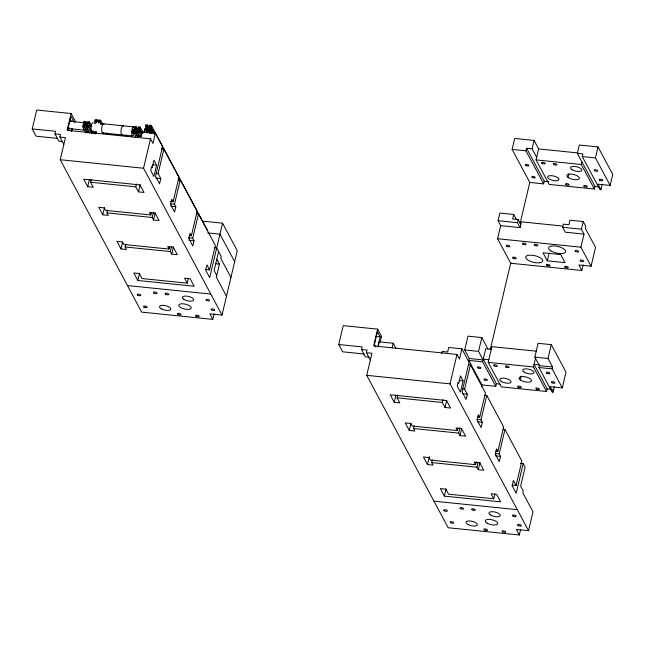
<?xml version="1.0" encoding="UTF-8"?>
<svg xmlns="http://www.w3.org/2000/svg" width="645" height="645" viewBox="0 0 645 645"><rect width="100%" height="100%" fill="white"/><g stroke="black" fill="none" stroke-linecap="round" stroke-linejoin="round"><path stroke-width="0.97" d="M57.534 138.385L36.144 136.2L32.25 128.919L36.717 110.021L71.135 113.528L75.03 120.809L74.586 122.695M62.557 141.577L58.864 141.199L54.97 133.91L55.591 131.298L32.25 128.919M63.782 144.383L59.888 137.095L60.509 134.474L54.97 133.91M214.124 313.712L212.786 319.372L141.65 312.124L60.219 159.718L65.435 137.659L59.888 137.095M71.135 113.528L67.169 130.33L150.495 138.812L152.962 143.424L155.372 133.225L142.19 131.878L141.126 136.385L135.587 135.821L135.136 137.724M68.523 130.677L69.217 127.774M71.273 131.274L71.918 128.54M71.748 130.879L72.192 129.024M85.954 132.773L82.657 126.589L83.076 124.816L83.576 125.485L84.93 124.549L85.124 123.751L84.253 122.59L83.471 123.13L84.89 125.783M83.471 123.13L83.89 121.357L85.777 121.542L86.72 123.308L88.051 122.397L87.551 121.728L89.429 121.921L91.792 126.331M87.914 126.517L86.97 124.751L88.518 123.026L90.429 126.347M91.501 133.338L88.196 127.154L88.615 125.38L87.833 125.92L86.97 124.751M89.01 123.695L89.429 121.921M95.629 123.219L94.686 121.453L95.105 119.68L96.992 119.865L98.403 122.518M96.145 122.873L96.339 122.082L95.468 120.913L94.686 121.453M94.839 133.563L95.291 131.661M95.5 133.854L95.952 131.951M95.678 133.644L96.129 131.741M98.177 123.074L99.733 121.349L101.168 123.784M100.225 122.018L100.644 120.244L98.766 120.051L101.128 124.469M91.259 179.399L90.59 182.253L93.267 187.268L87.728 186.703L89.437 179.463M107.594 210.165L106.957 212.882L108.296 215.39L102.757 214.825L104.466 207.585M135.773 136.176L133.41 131.757L133.838 129.984L134.329 130.653L135.692 129.718L135.877 128.927L135.015 127.758L134.233 128.299L135.644 130.951M134.233 128.299L134.652 126.525L136.53 126.718L137.474 128.484L138.812 127.565L138.312 126.896L140.191 127.089L143.021 132.386M138.667 131.693L137.724 129.927L139.272 128.194L142.134 133.281M141.311 136.74L138.957 132.322L139.376 130.548L138.594 131.088L137.724 129.927M139.772 128.863L140.191 127.089M143.948 132.935L145.052 128.307L145.544 128.976L146.907 128.041L147.092 127.25L146.23 126.081L145.448 126.622L146.391 128.395M145.448 126.622L145.867 124.848L147.745 125.041L149.164 127.694M146.06 132.177L146.512 130.274L146.012 129.605L148.213 128.75L149.076 129.919L148.285 130.459L147.834 132.362M146.955 133.015L147.407 131.112L146.02 130.5L146.512 130.274L144.625 130.08M154.768 134.257L150.487 126.517L148.939 128.25L149.809 129.411L150.591 128.871L152.954 133.289M125.84 244.124L125.17 246.971L126.509 249.478L120.97 248.914L122.623 241.931M87.728 186.703L83.705 179.181L140.005 184.913L144.028 192.436L138.481 191.871L135.805 186.857L136.482 184.01M149.495 133.499L150.591 128.871M150.986 127.186L151.406 125.412L149.527 125.219L150.027 125.888L147.826 126.742L146.963 125.581L147.745 125.041M150.172 133.402L150.624 131.499L149.825 131.137M150.495 138.812L143.545 168.208L222.033 315.099L209.843 313.857L212.786 319.372M138.481 191.871L140.199 184.631M156.574 165.225L153.905 176.512L150.704 170.514L151.615 166.668L152.188 167.74L153.945 160.299L156.574 165.225L152.607 164.822M155.372 133.225L162.548 146.657L155.542 176.303L159.557 183.825L160.798 178.584L158.122 173.578L163.886 149.164L161.895 148.963M102.757 214.825L98.733 207.303L104.272 207.867L105.619 210.375L150.833 214.978L151.478 212.269M150.833 214.978L149.495 212.471L155.034 213.035L159.057 220.558L153.51 219.993L152.172 217.486L153.244 212.963M137.845 280.494L133.829 272.98L139.368 273.544L142.045 278.551L187.268 283.163L184.583 278.148L190.13 278.713L194.145 286.235L137.845 280.494L139.554 273.262M153.51 219.993L155.227 212.753M170.159 201.393L173.15 201.7L178.915 177.286L163.886 149.164M173.15 201.7L171.812 199.192L170.57 204.433L174.585 211.947L175.827 206.706L174.489 204.207L180.253 179.794L178.262 179.592M120.97 248.914L116.947 241.391L122.494 241.956L123.832 244.463L169.046 249.067L169.498 247.172M169.046 249.067L167.708 246.567L173.255 247.132L177.27 254.646L171.731 254.082L170.385 251.574L171.514 246.833M171.731 254.082L173.441 246.85M189.372 235.586L191.363 235.788L197.136 211.375L180.253 179.794M191.363 235.788L190.025 233.28L188.783 238.521L192.799 246.027L194.032 240.795L192.702 238.295L198.475 213.882L196.475 213.68M187.268 283.163L188.388 278.414M203.385 223.13L203.828 221.267L222.549 223.178L237.255 250.703L222.033 315.099M205.594 269.473L209.577 269.876L215.349 245.471L198.475 213.882M222.549 223.178L209.681 277.624L205.658 270.102L206.9 264.861L209.577 269.876M218.607 251.566L214.132 270.497L216.76 275.423M216.801 259.209L219.429 264.136L216.333 277.237L226.492 296.24M364.046 353.992L342.656 351.815L338.762 344.527L343.229 325.628L377.656 329.135L381.542 336.424L380.211 342.076M369.069 357.185L365.376 356.806L361.482 349.526L362.103 346.905L338.762 344.527M370.294 359.991L366.408 352.71L367.021 350.09L361.482 349.526M520.636 529.327L519.306 534.979L448.162 527.739L366.731 375.334L371.947 353.275L366.408 352.71M377.656 329.135L373.681 345.938L457.007 354.428L459.474 359.039L461.885 348.832L448.702 347.494L447.638 352.001L442.099 351.436L441.648 353.331M377.785 346.889L380.155 336.843L377.422 331.732L374.406 344.511L375.769 347.066M378.26 346.486L379.357 341.85L393.208 343.261L395.941 348.373M392.144 347.768L393.208 343.261M397.772 395.014L397.102 397.86L399.779 402.875L394.24 402.311L395.949 395.071M414.114 425.781L413.469 428.49L414.808 430.997L409.269 430.433L410.978 423.201M432.36 459.732L431.682 462.586L433.021 465.093L427.482 464.529L429.336 456.668M394.24 402.311L390.225 394.788L446.525 400.529L450.541 408.043L445.002 407.479L442.317 402.472L442.994 399.618M457.007 354.428L450.057 383.823L528.545 530.706L516.355 529.464L519.306 534.979M445.002 407.479L446.711 400.247M481.468 386.863L481.928 384.912L468.826 360.394L469.27 358.499L464.722 349.985L467.988 336.158L481.823 337.569L487.862 348.872M520.08 223.517L529.787 182.454L512.13 149.414L514.726 138.441L534.1 140.417L538.656 148.93L536.059 159.904L549.161 184.422L594.384 189.033L594.996 186.413L577.348 153.373L579.323 145.02L598.044 146.931L612.75 174.448L610.154 185.421L597.963 184.18L600.914 189.695L599.923 189.598L582.266 156.558L582.887 153.937L577.348 153.373M583.161 264.829L581.822 270.489L510.687 263.241L497.585 238.723L500.689 225.621L498.061 220.695L499.867 213.052L513.702 214.463L516.339 219.389M463.086 380.84L460.425 392.128L457.216 386.129L458.127 382.275L458.7 383.348L460.457 375.914L463.086 380.84L459.119 380.437M461.885 348.832L469.068 362.272L462.054 391.918L466.077 399.44L467.311 394.2L464.634 389.185L470.407 364.772L468.407 364.57M409.269 430.433L405.245 422.918L410.792 423.483L412.131 425.99L457.345 430.594L457.99 427.877M457.345 430.594L456.007 428.087L461.554 428.651L465.569 436.173L460.03 435.609L458.684 433.101L459.974 427.667M444.357 496.11L440.341 488.588L445.88 489.152L448.557 494.167L493.78 498.77L491.103 493.756L496.642 494.32L500.657 501.842L444.357 496.11L446.066 488.87M481.928 384.912L495.763 386.323L482.662 361.797L483.105 359.91L478.55 351.396L481.823 337.569M529.787 182.454L543.622 183.857L525.965 150.817L526.586 148.205L532.125 148.769L536.68 157.283M460.03 435.609L461.739 428.369M513.702 214.463L512.638 218.969L518.177 219.534L520.813 224.46M532.125 148.769L534.1 140.417M495.763 386.323L496.376 383.702L483.274 359.184L485.75 348.703L491.297 349.267M500.689 225.621L520.072 227.596L517.435 222.67L518.177 219.534M490.265 349.646L510.832 262.628M539.583 364.917L534.036 364.352L547.137 388.87L546.525 391.491L501.302 386.887L488.2 362.361L491.917 346.655L536.148 351.154M520.072 227.596L521.434 221.84L562.101 225.984M477.671 417.105L479.662 417.307L485.435 392.902L470.407 364.772M479.662 417.307L478.324 414.8L477.082 420.04L481.097 427.554L482.339 422.322L481.001 419.814L486.773 395.409L484.774 395.2M427.482 464.529L423.467 457.007L429.006 457.571L430.344 460.079L475.567 464.682L476.236 461.836M543.622 183.857L544.243 181.245L526.586 148.205M475.567 464.682L474.228 462.175L479.767 462.739L483.782 470.261L478.243 469.697L476.905 467.19L478.026 462.441M478.243 469.697L479.953 462.457M495.884 451.194L497.875 451.403L503.648 426.99L486.773 395.409M497.875 451.403L496.537 448.896L495.296 454.128L499.311 461.643L500.552 456.402L499.214 453.903L504.987 429.497L502.995 429.296M547.315 260.814L543.025 252.792L560.755 254.598L565.044 262.62L547.315 260.814L549.137 253.074M520.176 379.8L521.047 376.108M568.035 177.343L568.898 173.682M493.78 498.77L494.9 494.022M591.07 266.216L580.911 247.212L584.015 234.111L565.286 232.2L562.658 227.274L563.399 224.138L568.938 224.702L570.003 220.195L583.185 221.541L585.821 226.468L585.37 228.354L595.529 247.358L591.07 266.216L578.879 264.974L581.822 270.489M534.858 357.128L538.124 343.309L551.306 344.648L566.012 372.173L562.295 387.887L550.104 386.645L553.055 392.16L552.064 392.055L538.962 367.537L539.405 365.642L534.858 357.128L548.04 358.475L552.588 366.989L552.144 368.875L562.295 387.887M546.525 391.491L533.415 366.973L535.616 357.685M594.384 189.033L581.274 164.507L581.895 161.887M512.106 485.08L516.089 485.491L521.861 461.078L504.987 429.497M520.378 463.295L523.2 463.586L516.193 493.231L512.178 485.717L513.412 480.477L516.089 485.491M548.04 358.475L551.306 344.648M610.154 185.421L595.448 157.904L598.044 146.931M584.015 234.111L581.379 229.185L583.185 221.541M553.055 392.16L554.337 386.734M600.914 189.695L602.212 184.212M528.545 530.706L533.004 511.856L522.845 492.844L523.28 491.03L520.644 486.104L525.119 467.174L523.2 463.586M68.136 128.137L67.838 128.419A3.701 1.105 -84.2 0 1 67.282 128.242M84.761 129.83L84.463 130.113A3.701 1.105 -84.2 0 1 83.463 127.097M85.93 123.856L84.987 122.082L85.777 121.542M87.341 132.29L84.035 126.114L85.398 125.17L86.236 125.259L87.099 126.42L86.317 126.96L89.615 133.144M96.992 119.865L96.202 120.413L97.064 121.574L99.266 120.72L98.766 120.051M136.692 129.024L135.748 127.259L136.53 126.718M137.627 136.579L134.797 131.282L136.16 130.338L136.998 130.427L137.861 131.596L137.071 132.136L139.433 136.547L136.16 130.338M150.567 132.523L151.051 132.298M538.656 148.93L577.976 152.938M512.13 149.414L525.965 150.817M582.266 156.558L595.448 157.904M536.059 159.904L581.274 164.507M103.394 123.8L133.394 126.855M69.741 120.841L73.643 121.236L70.91 116.124L67.886 128.903L68.797 130.604M69.41 121.212L84.076 122.711M86.688 123.34L85.85 123.251L84.987 122.082M137.45 128.508L136.611 128.419L135.748 127.259M147.407 131.112L149.084 130.806L148.285 130.451L150.172 130.653L151.583 133.297M82.657 126.589L84.535 126.783L87.841 132.967M86.317 126.96L88.196 127.154M133.41 131.757L135.297 131.951L137.651 136.369M137.071 132.136L138.957 132.322M67.54 128.46L84.164 130.153M102.765 132.918L132.757 135.974M544.243 181.245L548.855 181.713M594.996 186.413L598.697 186.784M60.219 159.718L143.569 168.256M156.122 173.368L158.122 173.578M155.816 178.076L160.798 178.584M498.061 220.695L517.435 222.67M562.658 227.274L581.379 229.185M90.59 182.253L135.805 186.857M170.498 203.796L174.489 204.207M497.585 238.723L580.911 247.212M170.836 206.198L175.827 206.706M106.957 212.882L152.172 217.486M207.714 232.901L219.953 234.151L234.659 261.668M188.719 237.892L192.702 238.295M189.049 240.287L194.032 240.795M214.801 247.785L216.688 247.97L221.235 256.492L220.792 258.379L230.95 277.382M125.17 246.971L170.385 251.574M215.486 263.732L219.429 264.136M127.46 285.574L210.794 294.056M375.277 336.351L380.155 336.843M464.722 349.985L478.55 351.396M483.274 359.184L488.821 359.749M469.27 358.499L483.105 359.91M539.405 365.642L552.588 366.989M468.826 360.394L482.662 361.797M488.2 362.361L533.415 366.973M538.962 367.537L552.144 368.875M496.376 383.702L500.077 384.081M547.137 388.87L550.838 389.249M552.684 389.435L553.668 389.54M366.731 375.334L450.089 383.872M462.642 388.983L464.634 389.185M462.328 393.692L467.311 394.2M397.102 397.86L442.317 402.472M477.018 419.411L481.001 419.814M477.356 421.814L482.339 422.322M413.469 428.49L458.684 433.101M495.231 453.5L499.214 453.903M495.57 455.894L500.552 456.402M431.682 462.586L476.905 467.19M433.98 501.181L517.306 509.671M134.797 131.282L135.297 131.951M94.291 123.139L94.791 123.808M84.035 126.114L84.535 126.783M151.406 125.412L207.609 230.588M178.375 178.447L179.326 180.221M196.322 212.036L197.265 213.801M150.487 126.517L154.268 133.588M161.822 147.729L162.766 149.495M178.351 178.665L179.294 180.431M178.359 178.923L179.302 180.689M149.132 127.46L151.486 131.878M146.963 125.581L147.907 127.347M148.213 128.75L149.156 130.516M146.23 126.081L147.173 127.855M147.374 128.669L148.793 131.314M146.012 129.605L146.955 131.37M139.272 128.194L142.11 133.491M139.755 129.331L141.166 131.983M139.731 129.548L141.142 132.193M139.376 130.548L141.739 134.966M137.917 129.129L138.86 130.895M136.998 130.427L137.941 132.193M135.015 127.758L135.958 129.524M100.644 120.244L102.539 123.776M99.733 121.349L101.144 124.001M99.741 121.607L101.152 124.259M95.468 120.913L96.419 122.679M94.621 131.628L95.565 133.402M93.259 131.644L94.202 133.41M88.518 123.026L89.929 125.67M92.759 130.975L93.702 132.741M88.615 125.38L92.864 133.322M87.156 123.961L88.099 125.727M86.236 125.259L87.18 127.025M85.124 123.751L86.535 126.404M84.253 122.59L86.615 127.009M85.398 125.17L89.171 132.241M69.918 119.333L70.813 121.01M83.697 125.195A3.701 1.105 -84.2 0 1 84.463 123.13M136.675 132.604A1.387 0.411 -84.2 0 1 136.659 132.281M88.204 125.969A1.387 0.411 -84.2 0 1 88.309 125.727M92.864 131.048A4.596 1.371 -84.2 0 1 91.01 128.218A4.596 1.371 -84.2 0 1 93.114 122.776M103.136 132.677A4.596 1.371 -84.2 0 1 101.733 128.113A4.596 1.371 -84.2 0 1 104.055 124.235M134.128 133.386A4.596 1.371 -84.2 0 1 131.854 134.894A4.596 1.371 -84.2 0 1 132.644 127.637A4.596 1.371 -84.2 0 1 134.507 129.895M122.494 134.644A4.596 1.371 -84.2 0 1 121.083 130.088A4.596 1.371 -84.2 0 1 123.413 126.202M133.563 132.33A2.137 0.637 -84.2 0 1 132.507 133.031A2.137 0.637 -84.2 0 1 132.878 129.661A2.137 0.637 -84.2 0 1 133.741 130.709M126.218 135.877A4.596 1.371 -84.2 0 1 126.565 135.079M106.868 133.902A4.596 1.371 -84.2 0 1 107.207 133.112M95.936 133.821A4.596 1.371 -84.2 0 1 96.565 132.023M540.099 262.684L538.293 262.854A8.748 3.378 13.3 0 1 525.667 257.516A8.748 3.378 13.3 0 1 537.325 256.404A8.748 3.378 13.3 0 1 540.099 262.684M568.576 177.754L567.616 177.02A6.418 2.475 13.3 0 1 572.728 174.303A6.418 2.475 13.3 0 1 578.96 179.004A6.418 2.475 13.3 0 1 568.576 177.754M520.717 380.211L519.757 379.486A6.418 2.475 13.3 0 1 524.869 376.761A6.418 2.475 13.3 0 1 531.101 381.461A6.418 2.475 13.3 0 1 520.717 380.211M558.417 178.222L557.594 177.56A5.837 2.249 13.3 0 0 548.081 176.23A5.837 2.249 13.3 0 0 553.378 180.527A5.837 2.249 13.3 0 0 558.417 178.222M484.403 379.873A1.75 0.677 13.3 0 0 487.281 380.163A1.75 0.677 13.3 0 0 485.242 378.889A1.75 0.677 13.3 0 0 484.403 379.873M575.542 251.534A1.87 0.718 13.3 0 0 578.613 251.848A1.87 0.718 13.3 0 0 576.437 250.486A1.87 0.718 13.3 0 0 575.542 251.534M550.919 250.889A8.748 3.378 13.3 0 0 565.318 252.356A8.748 3.378 13.3 0 0 555.111 245.979A8.748 3.378 13.3 0 0 550.919 250.889M580.621 261.04A1.87 0.718 13.3 0 0 583.693 261.354A1.87 0.718 13.3 0 0 581.516 259.991A1.87 0.718 13.3 0 0 580.621 261.04M565.117 267.328A1.87 0.718 13.3 0 0 568.189 267.643A1.87 0.718 13.3 0 0 566.012 266.28A1.87 0.718 13.3 0 0 565.117 267.328M546.904 265.474A1.87 0.718 13.3 0 0 549.975 265.788A1.87 0.718 13.3 0 0 547.799 264.426A1.87 0.718 13.3 0 0 546.904 265.474M534.673 245.358A1.87 0.718 13.3 0 0 537.737 245.672A1.87 0.718 13.3 0 0 535.56 244.31A1.87 0.718 13.3 0 0 534.673 245.358M522.926 244.157A1.87 0.718 13.3 0 0 525.997 244.471A1.87 0.718 13.3 0 0 523.821 243.117A1.87 0.718 13.3 0 0 522.926 244.157M513.097 258.218A1.87 0.718 13.3 0 0 516.169 258.532A1.87 0.718 13.3 0 0 513.992 257.17A1.87 0.718 13.3 0 0 513.097 258.218M506.712 246.269A1.87 0.718 13.3 0 0 509.784 246.583A1.87 0.718 13.3 0 0 507.607 245.221A1.87 0.718 13.3 0 0 506.712 246.269M478.018 367.916A1.75 0.677 13.3 0 0 480.896 368.214A1.75 0.677 13.3 0 0 478.856 366.94A1.75 0.677 13.3 0 0 478.018 367.916M553.757 164.564A1.87 0.718 13.3 0 0 556.828 164.878A1.87 0.718 13.3 0 0 554.644 163.516A1.87 0.718 13.3 0 0 553.757 164.564M532.262 177.407A1.75 0.677 13.3 0 0 535.148 177.706A1.75 0.677 13.3 0 0 533.101 176.432A1.75 0.677 13.3 0 0 532.262 177.407M584.201 186.534A1.87 0.718 13.3 0 0 587.273 186.848A1.87 0.718 13.3 0 0 585.096 185.486A1.87 0.718 13.3 0 0 584.201 186.534M599.705 180.245A1.87 0.718 13.3 0 0 602.777 180.56A1.87 0.718 13.3 0 0 600.6 179.197A1.87 0.718 13.3 0 0 599.705 180.245M594.625 170.74A1.87 0.718 13.3 0 0 597.697 171.054A1.87 0.718 13.3 0 0 595.52 169.691A1.87 0.718 13.3 0 0 594.625 170.74M525.877 165.459A1.75 0.677 13.3 0 0 528.763 165.749A1.75 0.677 13.3 0 0 526.715 164.475A1.75 0.677 13.3 0 0 525.877 165.459M542.01 163.37A1.87 0.718 13.3 0 0 545.081 163.677A1.87 0.718 13.3 0 0 542.905 162.322A1.87 0.718 13.3 0 0 542.01 163.37M565.988 184.68A1.87 0.718 13.3 0 0 569.059 184.994A1.87 0.718 13.3 0 0 566.882 183.631A1.87 0.718 13.3 0 0 565.988 184.68M546.766 373.205A1.87 0.718 13.3 0 0 549.838 373.511A1.87 0.718 13.3 0 0 547.661 372.157A1.87 0.718 13.3 0 0 546.766 373.205M551.846 382.703A1.87 0.718 13.3 0 0 554.918 383.017A1.87 0.718 13.3 0 0 552.741 381.655A1.87 0.718 13.3 0 0 551.846 382.703M494.151 365.828A1.87 0.718 13.3 0 0 497.222 366.142A1.87 0.718 13.3 0 0 495.046 364.78A1.87 0.718 13.3 0 0 494.151 365.828M505.898 367.021A1.87 0.718 13.3 0 0 508.969 367.336A1.87 0.718 13.3 0 0 506.785 365.981A1.87 0.718 13.3 0 0 505.898 367.021M572.075 169.716A5.837 2.249 13.3 0 0 581.669 170.691A5.837 2.249 13.3 0 0 574.864 166.442A5.837 2.249 13.3 0 0 572.075 169.716M518.129 387.145A1.87 0.718 13.3 0 0 521.2 387.452A1.87 0.718 13.3 0 0 519.023 386.097A1.87 0.718 13.3 0 0 518.129 387.145M501.117 381.316A5.837 2.249 13.3 0 0 510.816 382.501A5.837 2.249 13.3 0 0 504.35 378.196A5.837 2.249 13.3 0 0 501.117 381.316M536.342 389A1.87 0.718 13.3 0 0 539.413 389.306A1.87 0.718 13.3 0 0 537.237 387.951A1.87 0.718 13.3 0 0 536.342 389M524.216 372.173A5.837 2.249 13.3 0 0 533.81 373.149A5.837 2.249 13.3 0 0 527.005 368.9A5.837 2.249 13.3 0 0 524.216 372.173M468.23 524.643A5.837 2.249 13.3 0 0 477.332 524.909A5.837 2.249 13.3 0 0 469.471 520.926A5.837 2.249 13.3 0 0 468.23 524.643M484.379 529.964A1.87 0.718 13.3 0 0 487.451 530.279A1.87 0.718 13.3 0 0 485.274 528.916A1.87 0.718 13.3 0 0 484.379 529.964M502.592 531.819A1.87 0.718 13.3 0 0 505.664 532.133A1.87 0.718 13.3 0 0 503.487 530.771A1.87 0.718 13.3 0 0 502.592 531.819M486.967 523.039A6.418 2.475 13.3 0 0 497.529 524.111A6.418 2.475 13.3 0 0 490.039 519.435A6.418 2.475 13.3 0 0 486.967 523.039M490.305 514.895A5.837 2.249 13.3 0 0 499.988 516.056A5.837 2.249 13.3 0 0 493.481 511.751A5.837 2.249 13.3 0 0 490.305 514.895M460.401 508.655A1.87 0.718 13.3 0 0 463.473 508.961A1.87 0.718 13.3 0 0 461.296 507.607A1.87 0.718 13.3 0 0 460.401 508.655M472.148 509.848A1.87 0.718 13.3 0 0 475.22 510.163A1.87 0.718 13.3 0 0 473.035 508.8A1.87 0.718 13.3 0 0 472.148 509.848M513.017 516.024A1.87 0.718 13.3 0 0 516.089 516.339A1.87 0.718 13.3 0 0 513.912 514.976A1.87 0.718 13.3 0 0 513.017 516.024M518.096 525.53A1.87 0.718 13.3 0 0 521.168 525.844A1.87 0.718 13.3 0 0 518.991 524.482A1.87 0.718 13.3 0 0 518.096 525.53M444.187 510.759A1.87 0.718 13.3 0 0 447.259 511.074A1.87 0.718 13.3 0 0 445.082 509.711A1.87 0.718 13.3 0 0 444.187 510.759M450.573 522.708A1.87 0.718 13.3 0 0 453.645 523.022A1.87 0.718 13.3 0 0 451.468 521.66A1.87 0.718 13.3 0 0 450.573 522.708M206.505 300.417A1.87 0.718 13.3 0 0 209.577 300.731A1.87 0.718 13.3 0 0 207.4 299.369A1.87 0.718 13.3 0 0 206.505 300.417M177.867 314.357A1.87 0.718 13.3 0 0 180.939 314.663A1.87 0.718 13.3 0 0 178.762 313.309A1.87 0.718 13.3 0 0 177.867 314.357M165.628 294.233A1.87 0.718 13.3 0 0 168.7 294.547A1.87 0.718 13.3 0 0 166.523 293.193A1.87 0.718 13.3 0 0 165.628 294.233M183.793 299.288A5.837 2.249 13.3 0 0 193.476 300.441A5.837 2.249 13.3 0 0 186.969 296.144A5.837 2.249 13.3 0 0 183.793 299.288M196.08 316.211A1.87 0.718 13.3 0 0 199.152 316.526A1.87 0.718 13.3 0 0 196.975 315.163A1.87 0.718 13.3 0 0 196.08 316.211M211.584 309.914A1.87 0.718 13.3 0 0 214.656 310.229A1.87 0.718 13.3 0 0 212.471 308.874A1.87 0.718 13.3 0 0 211.584 309.914M180.455 307.423A6.418 2.475 13.3 0 0 191.009 308.503A6.418 2.475 13.3 0 0 183.527 303.827A6.418 2.475 13.3 0 0 180.455 307.423M161.718 309.028A5.837 2.249 13.3 0 0 170.82 309.302A5.837 2.249 13.3 0 0 162.951 305.319A5.837 2.249 13.3 0 0 161.718 309.028M153.889 293.04A1.87 0.718 13.3 0 0 156.961 293.354A1.87 0.718 13.3 0 0 154.784 291.992A1.87 0.718 13.3 0 0 153.889 293.04M137.675 295.144A1.87 0.718 13.3 0 0 140.747 295.458A1.87 0.718 13.3 0 0 138.57 294.104A1.87 0.718 13.3 0 0 137.675 295.144M144.061 307.101A1.87 0.718 13.3 0 0 147.133 307.407A1.87 0.718 13.3 0 0 144.956 306.053A1.87 0.718 13.3 0 0 144.061 307.101"/></g></svg>
